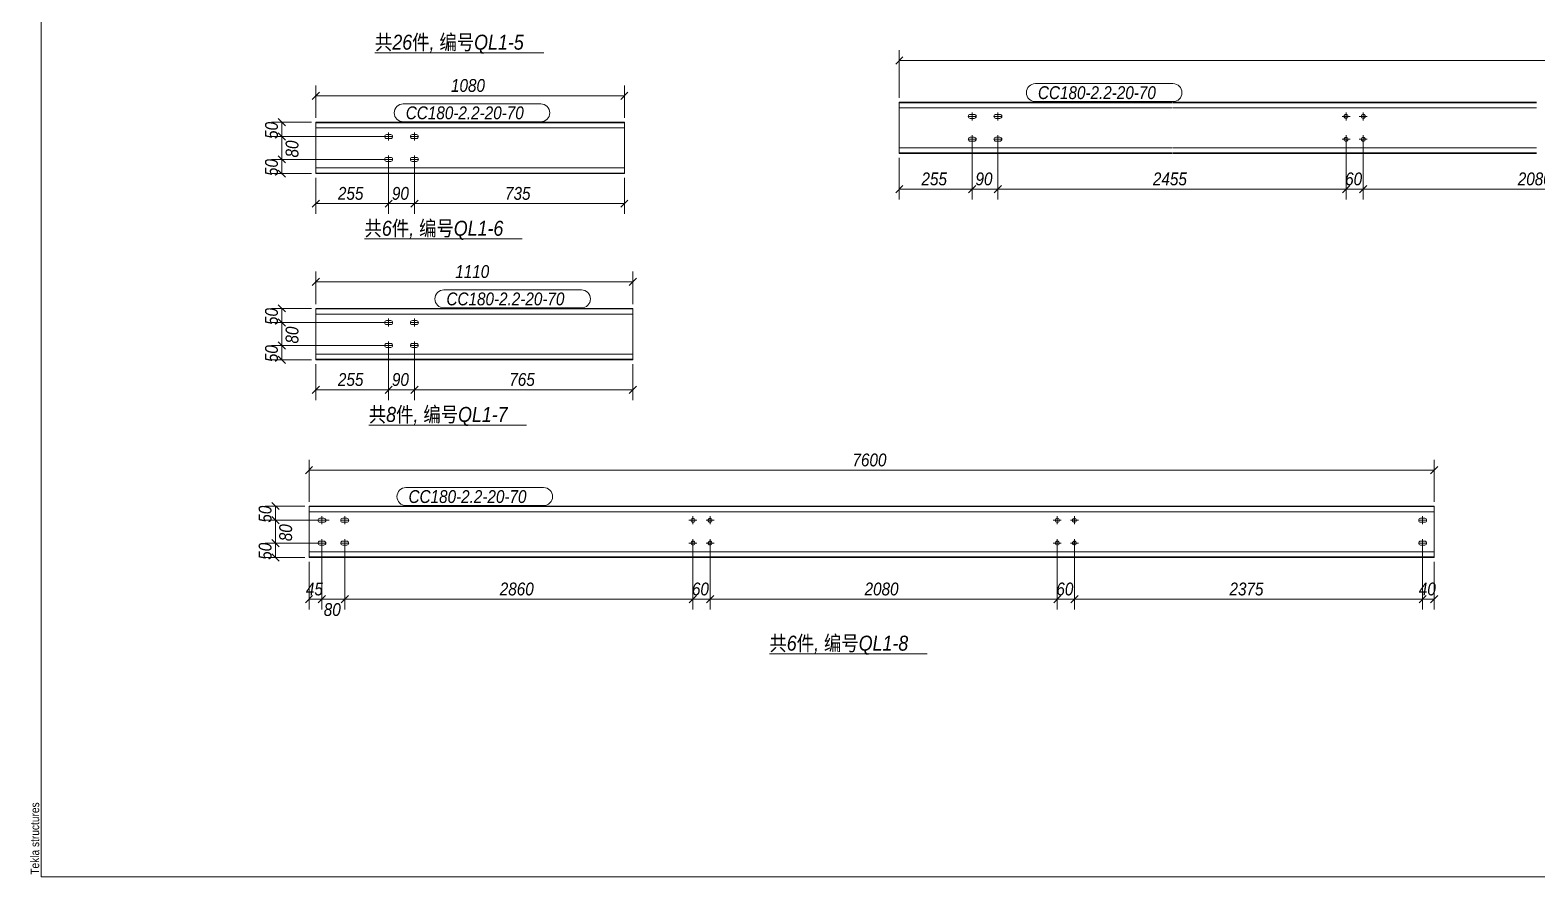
# Model space of a CAD drawing. Extents: x 857 to 4439, y -1249 to 4637.
# Drawn here: x 857.2 to 1208.8, y 3726.6 to 3924.2 of the extents above; entities that cross this region are included whole.
import ezdxf

# ---------------------------------------------------------------- set-up
doc = ezdxf.new("R2010")
doc.units = 0
doc.header["$LTSCALE"] = 1000
doc.header["$MEASUREMENT"] = 0
doc.linetypes.add('XKITLINE00', pattern=[0])
doc.linetypes.add('XKITLINE02', pattern=[4, 2, -2])
for name, color, linetype, lineweight in [('Bolt', 7, 'Continuous', 0), ('DrawingSheet', 5, 'Continuous', 0), ('OtherObjectType', 1, 'Continuous', 0), ('Part', 2, 'Continuous', 0), ('PartMark', 3, 'Continuous', 0), ('Z-DIMENSIONS', 1, 'Continuous', 0)]:
    doc.layers.add(name, color=color, linetype=linetype, lineweight=lineweight)
doc.styles.add('Arial', font='arial.ttf')
doc.styles.add('Arial Italic', font='ariali.ttf')

# ---------------------------------------------------------------- blocks, each defined once
blk = doc.blocks.new('墙面檩条1')
at = {"layer": 'Bolt', "color": 3, "linetype": 'XKITLINE00', "lineweight": 0}
for p, q in [((221.44, 182.86), (221.34, 182.71)), ((221.59, 182.96), (221.44, 182.86)), ((221.77, 182.99), (221.59, 182.96)), ((222.7, 182.99), (221.77, 182.99)), ((222.23, 183.46), (222.23, 181.59)), ((222.88, 182.96), (222.7, 182.99)), ((223.03, 182.86), (222.88, 182.96)), ((223.13, 182.71), (223.03, 182.86)), ((227.44, 182.86), (227.34, 182.71)), ((227.59, 182.96), (227.44, 182.86)), ((227.77, 182.99), (227.59, 182.96)), ((228.7, 182.99), (227.77, 182.99)), ((228.23, 183.46), (228.23, 181.59)), ((228.88, 182.96), (228.7, 182.99)), ((229.03, 182.86), (228.88, 182.96)), ((229.13, 182.71), (229.03, 182.86)), ((309.49, 181.59), (309.49, 183.46)), ((313.49, 181.59), (313.49, 183.46)), ((221.34, 182.71), (221.3, 182.53)), ((221.3, 182.53), (221.3, 182.53)), ((221.3, 182.53), (221.34, 182.35)), ((223.17, 182.53), (221.3, 182.53)), ((221.34, 182.35), (221.44, 182.2)), ((221.44, 182.2), (221.59, 182.1)), ((221.59, 182.1), (221.77, 182.06)), ((221.77, 182.06), (222.7, 182.06)), ((222.7, 182.06), (222.88, 182.1)), ((222.88, 182.1), (223.03, 182.2)), ((223.03, 182.2), (223.13, 182.35)), ((223.17, 182.53), (223.13, 182.71)), ((223.13, 182.35), (223.17, 182.53)), ((223.17, 182.53), (223.17, 182.53)), ((227.34, 182.71), (227.3, 182.53)), ((227.3, 182.53), (227.3, 182.53)), ((227.3, 182.53), (227.34, 182.35)), ((229.17, 182.53), (227.3, 182.53)), ((227.34, 182.35), (227.44, 182.2)), ((227.44, 182.2), (227.59, 182.1)), ((227.59, 182.1), (227.77, 182.06)), ((227.77, 182.06), (228.7, 182.06)), ((228.7, 182.06), (228.88, 182.1)), ((228.88, 182.1), (229.03, 182.2)), ((229.03, 182.2), (229.13, 182.35)), ((229.17, 182.53), (229.13, 182.71)), ((229.13, 182.35), (229.17, 182.53)), ((229.17, 182.53), (229.17, 182.53)), ((308.56, 182.53), (310.43, 182.53)), ((312.56, 182.53), (314.43, 182.53)), ((85.16, 178), (85.13, 177.82)), ((85.13, 177.82), (85.13, 177.82)), ((85.13, 177.82), (85.16, 177.64)), ((86.99, 177.82), (85.13, 177.82)), ((85.26, 178.15), (85.16, 178)), ((85.16, 177.64), (85.26, 177.49)), ((85.41, 178.25), (85.26, 178.15)), ((85.26, 177.49), (85.41, 177.39)), ((85.59, 178.29), (85.41, 178.25)), ((85.41, 177.39), (85.59, 177.35)), ((86.53, 178.29), (85.59, 178.29)), ((85.59, 177.35), (86.53, 177.35)), ((86.06, 178.75), (86.06, 176.89)), ((86.7, 178.25), (86.53, 178.29)), ((86.53, 177.35), (86.7, 177.39)), ((86.86, 178.15), (86.7, 178.25)), ((86.7, 177.39), (86.86, 177.49)), ((86.96, 178), (86.86, 178.15)), ((86.86, 177.49), (86.96, 177.64)), ((86.99, 177.82), (86.96, 178)), ((86.96, 177.64), (86.99, 177.82)), ((86.99, 177.82), (86.99, 177.82)), ((91.16, 178), (91.13, 177.82)), ((91.13, 177.82), (91.13, 177.82)), ((91.13, 177.82), (91.16, 177.64)), ((92.99, 177.82), (91.13, 177.82)), ((91.26, 178.15), (91.16, 178)), ((91.16, 177.64), (91.26, 177.49)), ((91.41, 178.25), (91.26, 178.15)), ((91.26, 177.49), (91.41, 177.39)), ((91.59, 178.29), (91.41, 178.25)), ((91.41, 177.39), (91.59, 177.35)), ((92.53, 178.29), (91.59, 178.29)), ((91.59, 177.35), (92.53, 177.35)), ((92.06, 178.75), (92.06, 176.89)), ((92.7, 178.25), (92.53, 178.29)), ((92.53, 177.35), (92.7, 177.39)), ((92.86, 178.15), (92.7, 178.25)), ((92.7, 177.39), (92.86, 177.49)), ((92.96, 178), (92.86, 178.15)), ((92.86, 177.49), (92.96, 177.64)), ((92.99, 177.82), (92.96, 178)), ((92.96, 177.64), (92.99, 177.82)), ((92.99, 177.82), (92.99, 177.82)), ((221.34, 177.37), (221.3, 177.19)), ((221.3, 177.19), (221.3, 177.19)), ((221.3, 177.19), (221.34, 177.02)), ((223.17, 177.19), (221.3, 177.19)), ((221.44, 177.52), (221.34, 177.37)), ((221.34, 177.02), (221.44, 176.86)), ((221.59, 177.63), (221.44, 177.52)), ((221.44, 176.86), (221.59, 176.76)), ((221.77, 177.66), (221.59, 177.63)), ((221.59, 176.76), (221.77, 176.73)), ((222.7, 177.66), (221.77, 177.66)), ((221.77, 176.73), (222.7, 176.73)), ((222.23, 178.13), (222.23, 176.26)), ((222.88, 177.63), (222.7, 177.66)), ((222.7, 176.73), (222.88, 176.76)), ((223.03, 177.52), (222.88, 177.63)), ((222.88, 176.76), (223.03, 176.86)), ((223.13, 177.37), (223.03, 177.52)), ((223.03, 176.86), (223.13, 177.02)), ((223.17, 177.19), (223.13, 177.37)), ((223.13, 177.02), (223.17, 177.19)), ((223.17, 177.19), (223.17, 177.19)), ((227.34, 177.37), (227.3, 177.19)), ((227.3, 177.19), (227.3, 177.19)), ((227.3, 177.19), (227.34, 177.02)), ((229.17, 177.19), (227.3, 177.19)), ((227.44, 177.52), (227.34, 177.37)), ((227.34, 177.02), (227.44, 176.86)), ((227.59, 177.63), (227.44, 177.52)), ((227.44, 176.86), (227.59, 176.76)), ((227.77, 177.66), (227.59, 177.63)), ((227.59, 176.76), (227.77, 176.73)), ((228.7, 177.66), (227.77, 177.66)), ((227.77, 176.73), (228.7, 176.73)), ((228.23, 178.13), (228.23, 176.26)), ((228.88, 177.63), (228.7, 177.66)), ((228.7, 176.73), (228.88, 176.76)), ((229.03, 177.52), (228.88, 177.63)), ((228.88, 176.76), (229.03, 176.86)), ((229.13, 177.37), (229.03, 177.52)), ((229.03, 176.86), (229.13, 177.02)), ((229.17, 177.19), (229.13, 177.37)), ((229.13, 177.02), (229.17, 177.19)), ((229.17, 177.19), (229.17, 177.19)), ((308.56, 177.19), (310.43, 177.19)), ((309.49, 176.26), (309.49, 178.13)), ((312.56, 177.19), (314.43, 177.19)), ((313.49, 176.26), (313.49, 178.13)), ((85.16, 172.67), (85.13, 172.49)), ((85.13, 172.49), (85.13, 172.49)), ((85.13, 172.49), (85.16, 172.31)), ((86.99, 172.49), (85.13, 172.49)), ((85.26, 172.82), (85.16, 172.67)), ((85.16, 172.31), (85.26, 172.16)), ((85.41, 172.92), (85.26, 172.82)), ((85.59, 172.95), (85.41, 172.92)), ((86.53, 172.95), (85.59, 172.95)), ((86.06, 173.42), (86.06, 171.55)), ((86.7, 172.92), (86.53, 172.95)), ((86.86, 172.82), (86.7, 172.92)), ((86.96, 172.67), (86.86, 172.82)), ((86.86, 172.16), (86.96, 172.31)), ((86.99, 172.49), (86.96, 172.67)), ((86.96, 172.31), (86.99, 172.49)), ((86.99, 172.49), (86.99, 172.49)), ((91.16, 172.67), (91.13, 172.49)), ((91.13, 172.49), (91.13, 172.49)), ((91.13, 172.49), (91.16, 172.31)), ((92.99, 172.49), (91.13, 172.49)), ((91.26, 172.82), (91.16, 172.67)), ((91.16, 172.31), (91.26, 172.16)), ((91.41, 172.92), (91.26, 172.82)), ((91.59, 172.95), (91.41, 172.92)), ((92.53, 172.95), (91.59, 172.95)), ((92.06, 173.42), (92.06, 171.55)), ((92.7, 172.92), (92.53, 172.95)), ((92.86, 172.82), (92.7, 172.92)), ((92.96, 172.67), (92.86, 172.82)), ((92.86, 172.16), (92.96, 172.31)), ((92.99, 172.49), (92.96, 172.67)), ((92.96, 172.31), (92.99, 172.49)), ((92.99, 172.49), (92.99, 172.49)), ((85.26, 172.16), (85.41, 172.06)), ((85.41, 172.06), (85.59, 172.02)), ((85.59, 172.02), (86.53, 172.02)), ((86.53, 172.02), (86.7, 172.06)), ((86.7, 172.06), (86.86, 172.16)), ((91.26, 172.16), (91.41, 172.06)), ((91.41, 172.06), (91.59, 172.02)), ((91.59, 172.02), (92.53, 172.02)), ((92.53, 172.02), (92.7, 172.06)), ((92.7, 172.06), (92.86, 172.16)), ((85.16, 134.56), (85.13, 134.38)), ((85.13, 134.38), (85.13, 134.38)), ((85.13, 134.38), (85.16, 134.2)), ((86.99, 134.38), (85.13, 134.38)), ((85.26, 134.71), (85.16, 134.56)), ((85.16, 134.2), (85.26, 134.05)), ((85.41, 134.81), (85.26, 134.71)), ((85.26, 134.05), (85.41, 133.95)), ((85.59, 134.84), (85.41, 134.81)), ((85.41, 133.95), (85.59, 133.91)), ((86.53, 134.84), (85.59, 134.84)), ((85.59, 133.91), (86.53, 133.91)), ((86.06, 135.31), (86.06, 133.44)), ((86.7, 134.81), (86.53, 134.84)), ((86.53, 133.91), (86.7, 133.95)), ((86.86, 134.71), (86.7, 134.81)), ((86.7, 133.95), (86.86, 134.05)), ((86.96, 134.56), (86.86, 134.71)), ((86.86, 134.05), (86.96, 134.2)), ((86.99, 134.38), (86.96, 134.56)), ((86.96, 134.2), (86.99, 134.38)), ((86.99, 134.38), (86.99, 134.38)), ((91.16, 134.56), (91.13, 134.38)), ((91.13, 134.38), (91.13, 134.38)), ((91.13, 134.38), (91.16, 134.2)), ((92.99, 134.38), (91.13, 134.38)), ((91.26, 134.71), (91.16, 134.56)), ((91.16, 134.2), (91.26, 134.05)), ((91.41, 134.81), (91.26, 134.71)), ((91.26, 134.05), (91.41, 133.95)), ((91.59, 134.84), (91.41, 134.81)), ((91.41, 133.95), (91.59, 133.91)), ((92.53, 134.84), (91.59, 134.84)), ((91.59, 133.91), (92.53, 133.91)), ((92.06, 135.31), (92.06, 133.44)), ((92.7, 134.81), (92.53, 134.84)), ((92.53, 133.91), (92.7, 133.95)), ((92.86, 134.71), (92.7, 134.81)), ((92.7, 133.95), (92.86, 134.05)), ((92.96, 134.56), (92.86, 134.71)), ((92.86, 134.05), (92.96, 134.2)), ((92.99, 134.38), (92.96, 134.56)), ((92.96, 134.2), (92.99, 134.38)), ((92.99, 134.38), (92.99, 134.38)), ((85.16, 129.22), (85.13, 129.04)), ((85.13, 129.04), (85.13, 129.04)), ((85.13, 129.04), (85.16, 128.87)), ((86.99, 129.04), (85.13, 129.04)), ((85.26, 129.37), (85.16, 129.22)), ((85.16, 128.87), (85.26, 128.71)), ((85.41, 129.48), (85.26, 129.37)), ((85.26, 128.71), (85.41, 128.61)), ((85.59, 129.51), (85.41, 129.48)), ((85.41, 128.61), (85.59, 128.58)), ((86.53, 129.51), (85.59, 129.51)), ((85.59, 128.58), (86.53, 128.58)), ((86.06, 129.98), (86.06, 128.11)), ((86.7, 129.48), (86.53, 129.51)), ((86.53, 128.58), (86.7, 128.61)), ((86.86, 129.37), (86.7, 129.48)), ((86.7, 128.61), (86.86, 128.71)), ((86.96, 129.22), (86.86, 129.37)), ((86.86, 128.71), (86.96, 128.87)), ((86.99, 129.04), (86.96, 129.22)), ((86.96, 128.87), (86.99, 129.04)), ((86.99, 129.04), (86.99, 129.04)), ((91.16, 129.22), (91.13, 129.04)), ((91.13, 129.04), (91.13, 129.04)), ((91.13, 129.04), (91.16, 128.87)), ((92.99, 129.04), (91.13, 129.04)), ((91.26, 129.37), (91.16, 129.22)), ((91.16, 128.87), (91.26, 128.71)), ((91.41, 129.48), (91.26, 129.37)), ((91.26, 128.71), (91.41, 128.61)), ((91.59, 129.51), (91.41, 129.48)), ((91.41, 128.61), (91.59, 128.58)), ((92.53, 129.51), (91.59, 129.51)), ((91.59, 128.58), (92.53, 128.58)), ((92.06, 129.98), (92.06, 128.11)), ((92.7, 129.48), (92.53, 129.51)), ((92.53, 128.58), (92.7, 128.61)), ((92.86, 129.37), (92.7, 129.48)), ((92.7, 128.61), (92.86, 128.71)), ((92.96, 129.22), (92.86, 129.37)), ((92.86, 128.71), (92.96, 128.87)), ((92.99, 129.04), (92.96, 129.22)), ((92.96, 128.87), (92.99, 129.04)), ((92.99, 129.04), (92.99, 129.04)), ((69.58, 88.42), (69.54, 88.24)), ((69.54, 88.24), (69.54, 88.24)), ((69.54, 88.24), (69.58, 88.06)), ((69.54, 88.24), (71.41, 88.24)), ((69.68, 88.57), (69.58, 88.42)), ((69.58, 88.06), (69.68, 87.91)), ((69.83, 88.67), (69.68, 88.57)), ((69.68, 87.91), (69.83, 87.81)), ((70.01, 88.7), (69.83, 88.67)), ((70.94, 88.7), (70.01, 88.7)), ((70.48, 87.3), (70.48, 89.17)), ((71.12, 88.67), (70.94, 88.7)), ((71.27, 88.57), (71.12, 88.67)), ((71.12, 87.81), (71.27, 87.91)), ((71.37, 88.42), (71.27, 88.57)), ((71.27, 87.91), (71.37, 88.06)), ((71.41, 88.24), (71.37, 88.42)), ((71.37, 88.06), (71.41, 88.24)), ((71.41, 88.24), (71.41, 88.24)), ((74.91, 88.42), (74.88, 88.24)), ((74.88, 88.24), (74.88, 88.24)), ((74.88, 88.24), (74.91, 88.06)), ((74.88, 88.24), (76.74, 88.24)), ((75.01, 88.57), (74.91, 88.42)), ((74.91, 88.06), (75.01, 87.91)), ((75.16, 88.67), (75.01, 88.57)), ((75.01, 87.91), (75.16, 87.81)), ((75.34, 88.7), (75.16, 88.67)), ((76.28, 88.7), (75.34, 88.7)), ((75.81, 87.3), (75.81, 89.17)), ((76.45, 88.67), (76.28, 88.7)), ((76.61, 88.57), (76.45, 88.67)), ((76.45, 87.81), (76.61, 87.91)), ((76.71, 88.42), (76.61, 88.57)), ((76.61, 87.91), (76.71, 88.06)), ((76.74, 88.24), (76.71, 88.42)), ((76.71, 88.06), (76.74, 88.24)), ((76.74, 88.24), (76.74, 88.24)), ((156.13, 88.24), (158, 88.24)), ((157.07, 87.3), (157.07, 89.17)), ((160.13, 88.24), (162, 88.24)), ((161.07, 87.3), (161.07, 89.17)), ((241.17, 88.24), (243.03, 88.24)), ((242.1, 87.3), (242.1, 89.17)), ((245.17, 88.24), (247.03, 88.24)), ((246.1, 87.3), (246.1, 89.17)), ((326.46, 88.42), (326.43, 88.24)), ((326.43, 88.24), (326.43, 88.24)), ((326.43, 88.24), (326.46, 88.06)), ((326.43, 88.24), (328.29, 88.24)), ((326.56, 88.57), (326.46, 88.42)), ((326.46, 88.06), (326.56, 87.91)), ((326.72, 88.67), (326.56, 88.57)), ((326.56, 87.91), (326.72, 87.81)), ((326.89, 88.7), (326.72, 88.67)), ((327.83, 88.7), (326.89, 88.7)), ((327.36, 87.3), (327.36, 89.17)), ((328.01, 88.67), (327.83, 88.7)), ((328.16, 88.57), (328.01, 88.67)), ((328.01, 87.81), (328.16, 87.91)), ((328.26, 88.42), (328.16, 88.57)), ((328.16, 87.91), (328.26, 88.06)), ((328.29, 88.24), (328.26, 88.42)), ((328.26, 88.06), (328.29, 88.24)), ((328.29, 88.24), (328.29, 88.24)), ((69.83, 87.81), (70.01, 87.77)), ((70.01, 87.77), (70.94, 87.77)), ((70.94, 87.77), (71.12, 87.81)), ((75.16, 87.81), (75.34, 87.77)), ((75.34, 87.77), (76.28, 87.77)), ((76.28, 87.77), (76.45, 87.81)), ((326.72, 87.81), (326.89, 87.77)), ((326.89, 87.77), (327.83, 87.77)), ((327.83, 87.77), (328.01, 87.81)), ((69.58, 83.08), (69.54, 82.9)), ((69.54, 82.9), (69.54, 82.9)), ((69.54, 82.9), (69.58, 82.73)), ((69.54, 82.9), (71.41, 82.9)), ((69.68, 83.23), (69.58, 83.08)), ((69.58, 82.73), (69.68, 82.57)), ((69.83, 83.34), (69.68, 83.23)), ((69.68, 82.57), (69.83, 82.47)), ((70.01, 83.37), (69.83, 83.34)), ((69.83, 82.47), (70.01, 82.44)), ((70.94, 83.37), (70.01, 83.37)), ((70.01, 82.44), (70.94, 82.44)), ((70.48, 81.97), (70.48, 83.84)), ((71.12, 83.34), (70.94, 83.37)), ((70.94, 82.44), (71.12, 82.47)), ((71.27, 83.23), (71.12, 83.34)), ((71.12, 82.47), (71.27, 82.57)), ((71.37, 83.08), (71.27, 83.23)), ((71.27, 82.57), (71.37, 82.73)), ((71.41, 82.9), (71.37, 83.08)), ((71.37, 82.73), (71.41, 82.9)), ((71.41, 82.9), (71.41, 82.9)), ((74.91, 83.08), (74.88, 82.9)), ((74.88, 82.9), (74.88, 82.9)), ((74.88, 82.9), (74.91, 82.73)), ((74.88, 82.9), (76.74, 82.9)), ((75.01, 83.23), (74.91, 83.08)), ((74.91, 82.73), (75.01, 82.57)), ((75.16, 83.34), (75.01, 83.23)), ((75.01, 82.57), (75.16, 82.47)), ((75.34, 83.37), (75.16, 83.34)), ((75.16, 82.47), (75.34, 82.44)), ((76.28, 83.37), (75.34, 83.37)), ((75.34, 82.44), (76.28, 82.44)), ((75.81, 81.97), (75.81, 83.84)), ((76.45, 83.34), (76.28, 83.37)), ((76.28, 82.44), (76.45, 82.47)), ((76.61, 83.23), (76.45, 83.34)), ((76.45, 82.47), (76.61, 82.57)), ((76.71, 83.08), (76.61, 83.23)), ((76.61, 82.57), (76.71, 82.73)), ((76.74, 82.9), (76.71, 83.08)), ((76.71, 82.73), (76.74, 82.9)), ((76.74, 82.9), (76.74, 82.9)), ((156.13, 82.9), (158, 82.9)), ((157.07, 81.97), (157.07, 83.84)), ((160.13, 82.9), (162, 82.9)), ((161.07, 81.97), (161.07, 83.84)), ((241.17, 82.9), (243.03, 82.9)), ((242.1, 81.97), (242.1, 83.84)), ((245.17, 82.9), (247.03, 82.9)), ((246.1, 81.97), (246.1, 83.84)), ((326.46, 83.08), (326.43, 82.9)), ((326.43, 82.9), (326.43, 82.9)), ((326.43, 82.9), (326.46, 82.73)), ((326.43, 82.9), (328.29, 82.9)), ((326.56, 83.23), (326.46, 83.08)), ((326.46, 82.73), (326.56, 82.57)), ((326.72, 83.34), (326.56, 83.23)), ((326.56, 82.57), (326.72, 82.47)), ((326.89, 83.37), (326.72, 83.34)), ((326.72, 82.47), (326.89, 82.44)), ((327.83, 83.37), (326.89, 83.37)), ((326.89, 82.44), (327.83, 82.44)), ((327.36, 81.97), (327.36, 83.84)), ((328.01, 83.34), (327.83, 83.37)), ((327.83, 82.44), (328.01, 82.47)), ((328.16, 83.23), (328.01, 83.34)), ((328.01, 82.47), (328.16, 82.57)), ((328.26, 83.08), (328.16, 83.23)), ((328.16, 82.57), (328.26, 82.73)), ((328.29, 82.9), (328.26, 83.08)), ((328.26, 82.73), (328.29, 82.9)), ((328.29, 82.9), (328.29, 82.9))]:
    blk.add_line(p, q, dxfattribs=at)
for centre in [(309.49, 182.53), (313.49, 182.53), (309.49, 177.19), (313.49, 177.19), (157.07, 88.24), (161.07, 88.24), (242.1, 88.24), (246.1, 88.24), (157.07, 82.9), (161.07, 82.9), (242.1, 82.9), (246.1, 82.9)]:
    blk.add_circle(centre, 0.467, dxfattribs=at)
at = {"layer": 'DrawingSheet', "color": 5, "linetype": 'XKITLINE00', "lineweight": 0}
for p, q in [((5, 415), (5, 5)), ((5, 5), (589, 5))]:
    blk.add_line(p, q, dxfattribs=at)
at = {"layer": 'OtherObjectType', "color": 1, "linetype": 'XKITLINE00', "lineweight": 0}
for p, q in [((82.86, 197.34), (122.28, 197.34)), ((80.42, 153.9), (117.25, 153.9)), ((81.42, 110.45), (118.25, 110.45)), ((174.91, 57.05), (211.73, 57.05))]:
    blk.add_line(p, q, dxfattribs=at)
at = {"layer": 'Part', "color": 2, "linetype": 'XKITLINE00', "lineweight": 0}
for p, q in [((205.23, 173.86), (205.23, 185.86)), ((268.93, 185.86), (205.23, 185.86)), ((268.93, 184.53), (205.23, 184.53)), ((353.96, 185.86), (269.03, 185.86)), ((353.96, 184.53), (269.03, 184.53)), ((69.06, 169.15), (69.06, 181.15)), ((141.06, 181.15), (69.06, 181.15)), ((141.06, 179.82), (69.06, 179.82)), ((141.06, 169.15), (141.06, 181.15)), ((268.93, 175.19), (205.23, 175.19)), ((268.93, 173.86), (205.23, 173.86)), ((353.96, 175.19), (269.03, 175.19)), ((353.96, 173.86), (269.03, 173.86)), ((141.06, 170.49), (69.06, 170.49)), ((141.06, 169.15), (69.06, 169.15)), ((69.06, 125.71), (69.06, 137.71)), ((143.06, 137.71), (69.06, 137.71)), ((143.06, 125.71), (143.06, 137.71)), ((143.06, 136.38), (69.06, 136.38)), ((143.06, 127.04), (69.06, 127.04)), ((143.06, 125.71), (69.06, 125.71)), ((67.48, 79.57), (67.48, 91.57)), ((116.5, 91.57), (67.48, 91.57)), ((201.53, 91.57), (116.6, 91.57)), ((286.57, 91.57), (201.63, 91.57)), ((330.03, 91.57), (286.67, 91.57)), ((330.03, 79.57), (330.03, 91.57)), ((116.5, 90.24), (67.48, 90.24)), ((201.53, 90.24), (116.6, 90.24)), ((286.57, 90.24), (201.63, 90.24)), ((330.03, 90.24), (286.67, 90.24)), ((116.5, 80.9), (67.48, 80.9)), ((201.53, 80.9), (116.6, 80.9)), ((286.57, 80.9), (201.63, 80.9)), ((330.03, 80.9), (286.67, 80.9)), ((116.5, 79.57), (67.48, 79.57)), ((201.53, 79.57), (116.6, 79.57)), ((286.57, 79.57), (201.63, 79.57)), ((330.03, 79.57), (286.67, 79.57))]:
    blk.add_line(p, q, dxfattribs=at)
at = {"layer": 'Part', "color": 7, "linetype": 'XKITLINE02', "lineweight": 0}
for p, q in [((268.93, 185.71), (205.23, 185.71)), ((353.96, 185.71), (269.03, 185.71)), ((141.06, 181.01), (69.06, 181.01)), ((268.93, 174.01), (205.23, 174.01)), ((353.96, 174.01), (269.03, 174.01)), ((141.06, 169.3), (69.06, 169.3)), ((143.06, 137.56), (69.06, 137.56)), ((143.06, 125.86), (69.06, 125.86)), ((116.5, 91.42), (67.48, 91.42)), ((201.53, 91.42), (116.6, 91.42)), ((286.57, 91.42), (201.63, 91.42)), ((330.03, 91.42), (286.67, 91.42)), ((116.5, 79.72), (67.48, 79.72)), ((201.53, 79.72), (116.6, 79.72)), ((286.57, 79.72), (201.63, 79.72)), ((330.03, 79.72), (286.67, 79.72))]:
    blk.add_line(p, q, dxfattribs=at)
at = {"layer": 'PartMark', "color": 1, "linetype": 'XKITLINE00', "lineweight": 0}
for p, q in [((236.98, 190.16), (269.09, 190.16)), ((89.46, 185.45), (121.57, 185.45)), ((236.98, 185.96), (269.09, 185.96)), ((89.46, 181.25), (121.57, 181.25)), ((98.95, 142.01), (131.06, 142.01)), ((98.95, 137.81), (131.06, 137.81)), ((90.1, 95.87), (122.21, 95.87)), ((90.1, 91.67), (122.21, 91.67))]:
    blk.add_line(p, q, dxfattribs=at)
for centre, start, end in [((236.98, 188.06), 90, 270), ((269.09, 188.06), 270, 90), ((89.46, 183.35), 90, 270), ((121.57, 183.35), 270, 90), ((98.95, 139.91), 90, 270), ((131.06, 139.91), 270, 90), ((90.1, 93.77), 90, 270), ((122.21, 93.77), 270, 90)]:
    blk.add_arc(centre, 2.1, start, end, dxfattribs=at)
at = {"layer": 'Z-DIMENSIONS', "color": 4, "linetype": 'XKITLINE00', "lineweight": 0}
for p, q in [((205.23, 186.86), (205.23, 197.96)), ((206.08, 196.41), (204.39, 194.72)), ((205.23, 195.56), (529.69, 195.56)), ((69.91, 188.19), (68.21, 186.49)), ((69.06, 182.15), (69.06, 189.74)), ((69.06, 187.34), (141.06, 187.34)), ((141.91, 188.19), (140.21, 186.49)), ((141.06, 182.15), (141.06, 189.74)), ((68.06, 181.15), (58.71, 181.15)), ((60.27, 182), (61.96, 180.31)), ((61.11, 177.82), (61.11, 181.15)), ((85.06, 177.82), (58.71, 177.82)), ((85.06, 177.82), (58.71, 177.82)), ((60.27, 178.67), (61.96, 176.97)), ((60.27, 178.67), (61.96, 176.97)), ((61.11, 172.49), (61.11, 177.82)), ((222.23, 176.19), (222.23, 163.13)), ((222.23, 176.19), (222.23, 163.13)), ((228.23, 176.19), (228.23, 163.13)), ((228.23, 176.19), (228.23, 163.13)), ((309.49, 176.19), (309.49, 163.13)), ((309.49, 176.19), (309.49, 163.13)), ((313.49, 176.19), (313.49, 163.13)), ((313.49, 176.19), (313.49, 163.13)), ((85.06, 172.49), (58.71, 172.49)), ((85.06, 172.49), (58.71, 172.49)), ((60.27, 173.34), (61.96, 171.64)), ((60.27, 173.34), (61.96, 171.64)), ((61.11, 169.15), (61.11, 172.49)), ((205.23, 172.86), (205.23, 163.13)), ((68.06, 169.15), (58.71, 169.15)), ((60.27, 170), (61.96, 168.31)), ((86.06, 171.49), (86.06, 159.75)), ((86.06, 171.49), (86.06, 159.75)), ((92.06, 171.49), (92.06, 159.75)), ((92.06, 171.49), (92.06, 159.75)), ((69.06, 168.15), (69.06, 159.75)), ((141.06, 168.15), (141.06, 159.75)), ((206.08, 166.38), (204.39, 164.68)), ((205.23, 165.53), (222.23, 165.53)), ((223.08, 166.38), (221.39, 164.68)), ((223.08, 166.38), (221.39, 164.68)), ((222.23, 165.53), (228.23, 165.53)), ((229.08, 166.38), (227.39, 164.68)), ((229.08, 166.38), (227.39, 164.68)), ((228.23, 165.53), (309.49, 165.53)), ((310.34, 166.38), (308.65, 164.68)), ((310.34, 166.38), (308.65, 164.68)), ((309.49, 165.53), (313.49, 165.53)), ((314.34, 166.38), (312.65, 164.68)), ((314.34, 166.38), (312.65, 164.68)), ((313.49, 165.53), (394.53, 165.53)), ((69.91, 163), (68.21, 161.3)), ((69.06, 162.15), (86.06, 162.15)), ((86.91, 163), (85.21, 161.3)), ((86.91, 163), (85.21, 161.3)), ((86.06, 162.15), (92.06, 162.15)), ((92.91, 163), (91.21, 161.3)), ((92.91, 163), (91.21, 161.3)), ((92.06, 162.15), (141.06, 162.15)), ((141.91, 163), (140.21, 161.3)), ((69.91, 144.75), (68.21, 143.05)), ((69.06, 138.71), (69.06, 146.3)), ((143.91, 144.75), (142.21, 143.05)), ((143.06, 138.71), (143.06, 146.3)), ((69.06, 143.9), (143.06, 143.9)), ((68.06, 137.71), (58.71, 137.71)), ((60.27, 138.56), (61.96, 136.86)), ((61.11, 134.38), (61.11, 137.71)), ((85.06, 134.38), (58.71, 134.38)), ((85.06, 134.38), (58.71, 134.38)), ((60.27, 135.23), (61.96, 133.53)), ((60.27, 135.23), (61.96, 133.53)), ((61.11, 129.04), (61.11, 134.38)), ((85.06, 129.04), (58.71, 129.04)), ((85.06, 129.04), (58.71, 129.04)), ((60.27, 129.89), (61.96, 128.2)), ((60.27, 129.89), (61.96, 128.2)), ((61.11, 125.71), (61.11, 129.04)), ((86.06, 128.04), (86.06, 116.3)), ((86.06, 128.04), (86.06, 116.3)), ((92.06, 128.04), (92.06, 116.3)), ((92.06, 128.04), (92.06, 116.3)), ((68.06, 125.71), (58.71, 125.71)), ((60.27, 126.56), (61.96, 124.86)), ((69.06, 124.71), (69.06, 116.3)), ((143.06, 124.71), (143.06, 116.3)), ((69.91, 119.55), (68.21, 117.86)), ((86.91, 119.55), (85.21, 117.86)), ((86.91, 119.55), (85.21, 117.86)), ((92.91, 119.55), (91.21, 117.86)), ((92.91, 119.55), (91.21, 117.86)), ((143.91, 119.55), (142.21, 117.86)), ((69.06, 118.7), (86.06, 118.7)), ((86.06, 118.7), (92.06, 118.7)), ((92.06, 118.7), (143.06, 118.7)), ((67.48, 92.57), (67.48, 102.32)), ((330.03, 92.57), (330.03, 102.32)), ((68.32, 100.77), (66.63, 99.07)), ((67.48, 99.92), (330.03, 99.92)), ((330.88, 100.77), (329.18, 99.07)), ((66.48, 91.57), (57.22, 91.57)), ((58.77, 92.42), (60.47, 90.72)), ((59.62, 88.24), (59.62, 91.57)), ((72.14, 88.24), (57.22, 88.24)), ((72.14, 88.24), (57.22, 88.24)), ((58.77, 89.09), (60.47, 87.39)), ((58.77, 89.09), (60.47, 87.39)), ((59.62, 82.9), (59.62, 88.24)), ((69.48, 82.9), (57.22, 82.9)), ((69.48, 82.9), (57.22, 82.9)), ((58.77, 83.75), (60.47, 82.06)), ((58.77, 83.75), (60.47, 82.06)), ((59.62, 79.57), (59.62, 82.9)), ((70.48, 81.9), (70.48, 67.4)), ((70.48, 81.9), (70.48, 67.4)), ((75.81, 81.9), (75.81, 67.4)), ((75.81, 81.9), (75.81, 67.4)), ((157.07, 81.9), (157.07, 67.4)), ((157.07, 81.9), (157.07, 67.4)), ((161.07, 81.9), (161.07, 67.4)), ((161.07, 81.9), (161.07, 67.4)), ((242.1, 81.9), (242.1, 67.4)), ((242.1, 81.9), (242.1, 67.4)), ((246.1, 81.9), (246.1, 67.4)), ((246.1, 81.9), (246.1, 67.4)), ((327.36, 81.9), (327.36, 67.4)), ((327.36, 81.9), (327.36, 67.4)), ((66.48, 79.57), (57.22, 79.57)), ((58.77, 80.42), (60.47, 78.72)), ((67.48, 78.57), (67.48, 67.4)), ((330.03, 78.57), (330.03, 67.4)), ((68.32, 70.65), (66.63, 68.95)), ((71.32, 70.65), (69.63, 68.95)), ((71.32, 70.65), (69.63, 68.95)), ((76.66, 70.65), (74.96, 68.95)), ((76.66, 70.65), (74.96, 68.95)), ((157.92, 70.65), (156.22, 68.95)), ((157.92, 70.65), (156.22, 68.95)), ((161.92, 70.65), (160.22, 68.95)), ((161.92, 70.65), (160.22, 68.95)), ((242.95, 70.65), (241.25, 68.95)), ((242.95, 70.65), (241.25, 68.95)), ((246.95, 70.65), (245.25, 68.95)), ((246.95, 70.65), (245.25, 68.95)), ((328.21, 70.65), (326.51, 68.95)), ((328.21, 70.65), (326.51, 68.95)), ((330.88, 70.65), (329.18, 68.95)), ((67.48, 69.8), (70.48, 69.8)), ((70.48, 69.8), (75.81, 69.8)), ((75.81, 69.8), (157.07, 69.8)), ((157.07, 69.8), (161.07, 69.8)), ((161.07, 69.8), (242.1, 69.8)), ((242.1, 69.8), (246.1, 69.8)), ((246.1, 69.8), (327.36, 69.8)), ((327.36, 69.8), (330.03, 69.8))]:
    blk.add_line(p, q, dxfattribs=at)
at = {"layer": 'Z-DIMENSIONS', "color": 3}
for p in [(205.23, 195.56), (69.06, 187.34), (141.06, 187.34), (61.11, 181.15), (61.11, 177.82), (61.11, 177.82), (61.11, 172.49), (61.11, 172.49), (61.11, 169.15), (205.23, 165.53), (222.23, 165.53), (222.23, 165.53), (228.23, 165.53), (228.23, 165.53), (309.49, 165.53), (309.49, 165.53), (313.49, 165.53), (313.49, 165.53), (69.06, 162.15), (86.06, 162.15), (86.06, 162.15), (92.06, 162.15), (92.06, 162.15), (141.06, 162.15), (69.06, 143.9), (143.06, 143.9), (61.11, 137.71), (61.11, 134.38), (61.11, 134.38), (61.11, 129.04), (61.11, 129.04), (61.11, 125.71), (69.06, 118.7), (86.06, 118.7), (86.06, 118.7), (92.06, 118.7), (92.06, 118.7), (143.06, 118.7), (67.48, 99.92), (330.03, 99.92), (59.62, 91.57), (59.62, 88.24), (59.62, 88.24), (59.62, 82.9), (59.62, 82.9), (59.62, 79.57), (67.48, 69.8), (70.48, 69.8), (70.48, 69.8), (75.81, 69.8), (75.81, 69.8), (157.07, 69.8), (157.07, 69.8), (161.07, 69.8), (161.07, 69.8), (242.1, 69.8), (242.1, 69.8), (246.1, 69.8), (246.1, 69.8), (327.36, 69.8), (327.36, 69.8), (330.03, 69.8)]:
    blk.add_point(p, dxfattribs=at)
at = {"layer": 'DrawingSheet', "color": 5, "style": 'Arial', "width": 0.85}
blk.add_text('Tekla structures', height=2, rotation=90, dxfattribs=at).set_placement((4.5, 5.5))
at = {"layer": 'OtherObjectType', "color": 1, "style": 'Arial Italic', "width": 0.85}
for s, p in [('共26件, 编号QL1-5', (82.86, 198.09)), ('共6件, 编号QL1-6', (80.42, 154.65)), ('共8件, 编号QL1-7', (81.42, 111.2)), ('共6件, 编号QL1-8', (174.91, 57.8))]:
    blk.add_text(s, height=3.5, dxfattribs=at).set_placement(p)
at = {"layer": 'PartMark', "color": 7, "style": 'Arial Italic', "width": 0.85}
for p in [(237.58, 186.56), (90.06, 181.85), (99.55, 138.41), (90.7, 92.27)]:
    blk.add_text('CC180-2.2-20-70', height=3, dxfattribs=at).set_placement(p)
at = {"layer": 'Z-DIMENSIONS', "color": 3, "style": 'Arial Italic', "width": 0.85}
for s, p in [('1080', (100.61, 188.24)), ('255', (210.4, 166.43)), ('90', (223.01, 166.43)), ('2455', (264.41, 166.43)), ('60', (309.27, 166.43)), ('2080', (349.56, 166.43)), ('255', (74.22, 163.05)), ('90', (86.83, 163.05)), ('735', (113.22, 163.05)), ('1110', (101.61, 144.8)), ('255', (74.22, 119.6)), ('90', (86.83, 119.6)), ('765', (114.22, 119.6)), ('7600', (194.3, 100.82)), ('45', (66.75, 70.7)), ('2860', (111.99, 70.7)), ('60', (156.84, 70.7)), ('2080', (197.13, 70.7)), ('60', (241.88, 70.7)), ('2375', (282.28, 70.7)), ('40', (326.47, 70.7)), ('80', (70.92, 65.9))]:
    blk.add_text(s, height=3, dxfattribs=at).set_placement(p)
for s, p in [('50', (60.21, 177.26)), ('80', (65.01, 172.93)), ('50', (60.21, 168.6)), ('50', (60.21, 133.82)), ('80', (65.01, 129.49)), ('50', (60.21, 125.15)), ('50', (58.72, 87.68)), ('80', (63.52, 83.35)), ('50', (58.72, 79.01))]:
    blk.add_text(s, height=3, rotation=90.0002, dxfattribs=at).set_placement(p)

msp = doc.modelspace()

# ---------------------------------------------------------------- block references
msp.add_blockref('墙面檩条1', (854.82, 3721.57))

doc.saveas('drawing.dxf')
